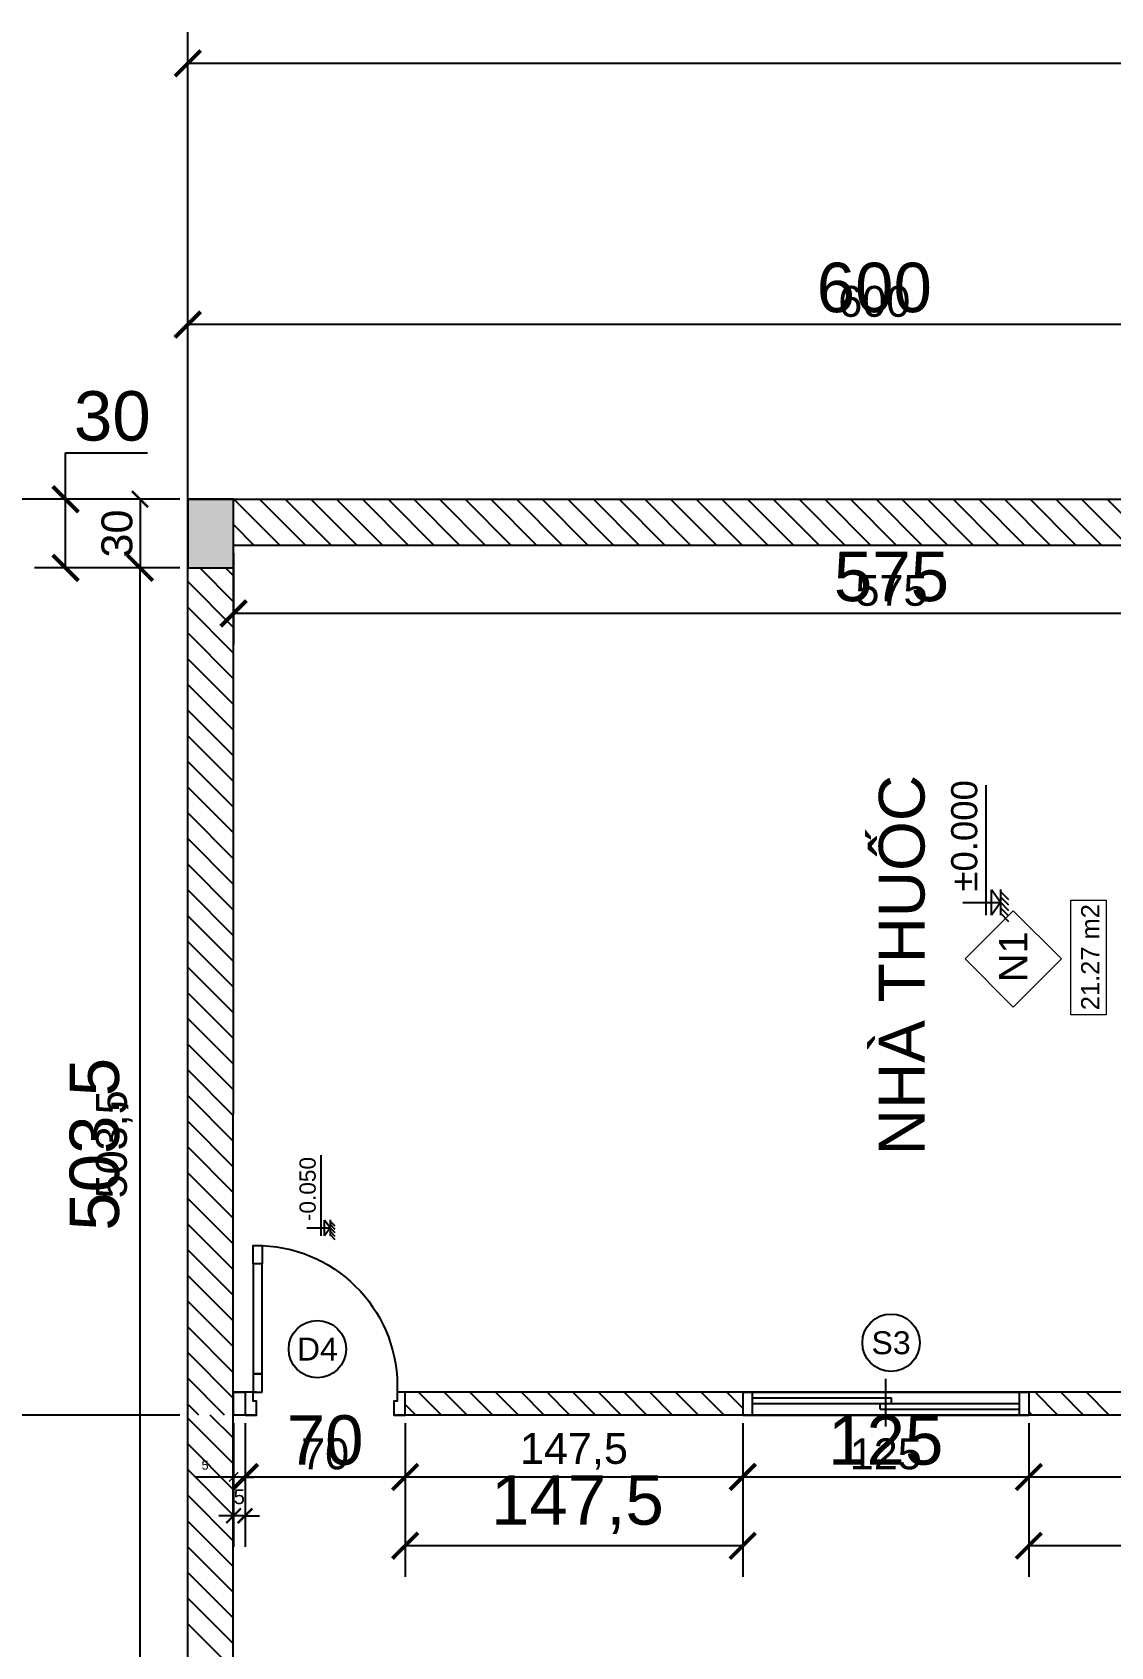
# Model space of a CAD drawing. Header units: millimetres. Extents: x -26398 to 135532, y -376633 to 43268.
# Drawn here: x 7369 to 7840, y -358376 to -357671 of the extents above; entities that cross this region are included whole.
import ezdxf
from ezdxf.enums import TextEntityAlignment as Align

# ---------------------------------------------------------------- set-up
doc = ezdxf.new("R2010")
doc.units = ezdxf.units.MM
for name, color, linetype in [('0 @ 5', 7, 'Continuous'), ('0 @ 8', 7, 'Continuous'), ('A-Door', 150, 'Continuous'), ('A5-KICHTHUOC', 251, 'Continuous'), ('cửa', 152, 'Continuous'), ('NT', 1, 'Continuous'), ('QUYEN', 7, 'Continuous'), ('TƯỜNG', 52, 'Continuous')]:
    doc.layers.add(name, color=color, linetype=linetype)
doc.layers.add('A6-GHICHU', color=147, linetype='Continuous', lineweight=20)
doc.styles.add('GHICHU35', font='', dxfattribs={"width": 0.9, "height": 350})
doc.styles.get("Standard").update_dxf_attribs({"font": 'arial.ttf'})
doc.styles.add('TUANH', font='')
doc.styles.get('GHICHU35').set_extended_font_data('VNI-Helve')
doc.styles.get('TUANH').set_extended_font_data('VNI-Helve-Condense', bold=True)
doc.dimstyles.new('SCALE dimmatbang', dxfattribs={"dimscale": 70, "dimtxt": 2.7, "dimasz": 1.4, "dimexe": 1.7, "dimexo": 0.7, "dimtad": 1, "dimtoh": 1, "dimdec": 1, "dimtxsty": 'Standard', "dimblk": 'ARCHTICK', "dimcen": 2.5, "dimclrd": 1, "dimclre": 256, "dimadec": 0, "dimazin": 0, "dimtfac": 1, "dimtdec": 1, "dimtmove": 0, "dimatfit": 3, "dimfxl": 1, "dimarcsym": 0})
pattern_1 = [(135, (-202.924, -361103.396), (-5.61266, -5.61266), [])]

# ---------------------------------------------------------------- blocks, each defined once
blk = doc.blocks.new('_ArchTick')
at = {"color": 0, "linetype": 'ByBlock', "const_width": 0.15}
blk.add_lwpolyline([(-0.5, -0.5), (0.5, 0.5)], dxfattribs=at)
blk = doc.blocks.new('*D8044')
at = {"lineweight": -2, "transparency": 16777216}
for p, q in [((7431.45, -358274.95), (7334.97, -358274.95)), ((7431.45, -358474.95), (7334.97, -358474.95))]:
    blk.add_line(p, q, dxfattribs=at)
at = {"color": 1, "lineweight": -2, "transparency": 16777216}
blk.add_line((7348.57, -358474.95), (7348.57, -358274.95), dxfattribs=at)
at = {"layer": 'DEFPOINTS', "color": 0, "transparency": 16777216}
for p in [(7348.57, -358274.95), (7437.05, -358274.95), (7437.05, -358474.95)]:
    blk.add_point(p, dxfattribs=at)
at = {"color": 1, "lineweight": -2, "transparency": 16777216, "xscale": 11.2, "yscale": 11.2, "zscale": 11.2}
for p, rotation in [((7348.57, -358274.95), 90), ((7348.57, -358474.95), 270)]:
    blk.add_blockref('_ArchTick', p, dxfattribs=dict(at, rotation=rotation))
at = {"color": 0, "transparency": 16777216, "insert": (7332.54, -358374.95), "char_height": 21.6, "attachment_point": 5, "rotation": 90}
blk.add_mtext('200', dxfattribs=at)
blk = doc.blocks.new('*D8045')
at = {"lineweight": -2, "transparency": 16777216}
for p, q in [((7433.55, -358274.95), (7340.07, -358274.95)), ((7433.55, -358474.95), (7340.07, -358474.95))]:
    blk.add_line(p, q, dxfattribs=at)
at = {"color": 1, "lineweight": -2, "transparency": 16777216}
blk.add_line((7348.57, -358474.95), (7348.57, -358274.95), dxfattribs=at)
at = {"layer": 'DEFPOINTS', "color": 0, "transparency": 16777216}
for p in [(7348.57, -358274.95), (7437.05, -358274.95), (7437.05, -358474.95)]:
    blk.add_point(p, dxfattribs=at)
at = {"color": 1, "lineweight": -2, "transparency": 16777216, "xscale": 7, "yscale": 7, "zscale": 7}
for p, rotation in [((7348.57, -358274.95), 90), ((7348.57, -358474.95), 270)]:
    blk.add_blockref('_ArchTick', p, dxfattribs=dict(at, rotation=rotation))
at = {"color": 0, "transparency": 16777216, "insert": (7338.55, -358374.95), "char_height": 13.5, "attachment_point": 5, "rotation": 90}
blk.add_mtext('200', dxfattribs=at)
blk = doc.blocks.new('*D8046')
at = {"lineweight": -2, "transparency": 16777216}
for p, q in [((7431.45, -357874.95), (7334.97, -357874.95)), ((7431.45, -358274.95), (7334.97, -358274.95))]:
    blk.add_line(p, q, dxfattribs=at)
at = {"color": 1, "lineweight": -2, "transparency": 16777216}
blk.add_line((7348.57, -358274.95), (7348.57, -357874.95), dxfattribs=at)
at = {"layer": 'DEFPOINTS', "color": 0, "transparency": 16777216}
for p in [(7348.57, -357874.95), (7437.05, -357874.95), (7437.05, -358274.95)]:
    blk.add_point(p, dxfattribs=at)
at = {"color": 1, "lineweight": -2, "transparency": 16777216, "xscale": 11.2, "yscale": 11.2, "zscale": 11.2}
for p, rotation in [((7348.57, -357874.95), 90), ((7348.57, -358274.95), 270)]:
    blk.add_blockref('_ArchTick', p, dxfattribs=dict(at, rotation=rotation))
at = {"color": 0, "transparency": 16777216, "insert": (7332.54, -358074.95), "char_height": 21.6, "attachment_point": 5, "rotation": 90}
blk.add_mtext('400', dxfattribs=at)
blk = doc.blocks.new('*D8047')
at = {"lineweight": -2, "transparency": 16777216}
for p, q in [((7433.55, -357874.95), (7340.07, -357874.95)), ((7433.55, -358274.95), (7340.07, -358274.95))]:
    blk.add_line(p, q, dxfattribs=at)
at = {"color": 1, "lineweight": -2, "transparency": 16777216}
blk.add_line((7348.57, -358274.95), (7348.57, -357874.95), dxfattribs=at)
at = {"layer": 'DEFPOINTS', "color": 0, "transparency": 16777216}
for p in [(7348.57, -357874.95), (7437.05, -357874.95), (7437.05, -358274.95)]:
    blk.add_point(p, dxfattribs=at)
at = {"color": 1, "lineweight": -2, "transparency": 16777216, "xscale": 7, "yscale": 7, "zscale": 7}
for p, rotation in [((7348.57, -357874.95), 90), ((7348.57, -358274.95), 270)]:
    blk.add_blockref('_ArchTick', p, dxfattribs=dict(at, rotation=rotation))
at = {"color": 0, "transparency": 16777216, "insert": (7338.55, -358074.95), "char_height": 13.5, "attachment_point": 5, "rotation": 90}
blk.add_mtext('400', dxfattribs=at)
blk = doc.blocks.new('*D8036')
at = {"lineweight": -2, "transparency": 16777216}
for p, q in [((7437.05, -357892.18), (7437.05, -357785.04)), ((8037.05, -357866.78), (8037.05, -357785.04))]:
    blk.add_line(p, q, dxfattribs=at)
at = {"color": 1, "lineweight": -2, "transparency": 16777216}
blk.add_line((8037.05, -357798.64), (7437.05, -357798.64), dxfattribs=at)
at = {"layer": 'DEFPOINTS', "color": 0, "transparency": 16777216}
for p in [(7437.05, -357798.64), (8037.05, -357872.38), (7437.05, -357897.78)]:
    blk.add_point(p, dxfattribs=at)
at = {"color": 1, "lineweight": -2, "transparency": 16777216, "xscale": 11.2, "yscale": 11.2, "zscale": 11.2, "rotation": 180}
blk.add_blockref('_ArchTick', (7437.05, -357798.64), dxfattribs=at)
at = {"color": 1, "lineweight": -2, "transparency": 16777216, "xscale": 11.2, "yscale": 11.2, "zscale": 11.2}
blk.add_blockref('_ArchTick', (8037.05, -357798.64), dxfattribs=at)
at = {"color": 0, "transparency": 16777216, "insert": (7737.05, -357782.61), "char_height": 21.6, "attachment_point": 5}
blk.add_mtext('600', dxfattribs=at)
blk = doc.blocks.new('*D8037')
at = {"lineweight": -2, "transparency": 16777216}
for p, q in [((7437.05, -357894.28), (7437.05, -357790.14)), ((8037.05, -357868.88), (8037.05, -357790.14))]:
    blk.add_line(p, q, dxfattribs=at)
at = {"color": 1, "lineweight": -2, "transparency": 16777216}
blk.add_line((8037.05, -357798.64), (7437.05, -357798.64), dxfattribs=at)
at = {"layer": 'DEFPOINTS', "color": 0, "transparency": 16777216}
for p in [(7437.05, -357798.64), (8037.05, -357872.38), (7437.05, -357897.78)]:
    blk.add_point(p, dxfattribs=at)
at = {"color": 1, "lineweight": -2, "transparency": 16777216, "xscale": 7, "yscale": 7, "zscale": 7, "rotation": 180}
blk.add_blockref('_ArchTick', (7437.05, -357798.64), dxfattribs=at)
at = {"color": 1, "lineweight": -2, "transparency": 16777216, "xscale": 7, "yscale": 7, "zscale": 7}
blk.add_blockref('_ArchTick', (8037.05, -357798.64), dxfattribs=at)
at = {"color": 0, "transparency": 16777216, "insert": (7737.05, -357788.62), "char_height": 13.5, "attachment_point": 5}
blk.add_mtext('600', dxfattribs=at)
blk = doc.blocks.new('*D8040')
at = {"lineweight": -2, "transparency": 16777216}
for p, q in [((7437.05, -357790.6), (7437.05, -357671.01)), ((11437.05, -357869.35), (11437.05, -357671.01))]:
    blk.add_line(p, q, dxfattribs=at)
at = {"color": 1, "lineweight": -2, "transparency": 16777216}
blk.add_line((11437.05, -357684.61), (7437.05, -357684.61), dxfattribs=at)
at = {"layer": 'DEFPOINTS', "color": 0, "transparency": 16777216}
for p in [(7437.05, -357684.61), (7437.05, -357796.2), (11437.05, -357874.95)]:
    blk.add_point(p, dxfattribs=at)
at = {"color": 1, "lineweight": -2, "transparency": 16777216, "xscale": 11.2, "yscale": 11.2, "zscale": 11.2, "rotation": 180}
blk.add_blockref('_ArchTick', (7437.05, -357684.61), dxfattribs=at)
at = {"color": 1, "lineweight": -2, "transparency": 16777216, "xscale": 11.2, "yscale": 11.2, "zscale": 11.2}
blk.add_blockref('_ArchTick', (11437.05, -357684.61), dxfattribs=at)
at = {"color": 0, "transparency": 16777216, "insert": (9337.05, -357668.58), "char_height": 21.6, "attachment_point": 5}
blk.add_mtext('4000', dxfattribs=at)
blk = doc.blocks.new('*D8041')
at = {"lineweight": -2, "transparency": 16777216}
for p, q in [((7437.05, -357792.7), (7437.05, -357676.11)), ((11437.05, -357871.45), (11437.05, -357676.11))]:
    blk.add_line(p, q, dxfattribs=at)
at = {"color": 1, "lineweight": -2, "transparency": 16777216}
blk.add_line((11437.05, -357684.61), (7437.05, -357684.61), dxfattribs=at)
at = {"layer": 'DEFPOINTS', "color": 0, "transparency": 16777216}
for p in [(7437.05, -357684.61), (7437.05, -357796.2), (11437.05, -357874.95)]:
    blk.add_point(p, dxfattribs=at)
at = {"color": 1, "lineweight": -2, "transparency": 16777216, "xscale": 7, "yscale": 7, "zscale": 7, "rotation": 180}
blk.add_blockref('_ArchTick', (7437.05, -357684.61), dxfattribs=at)
at = {"color": 1, "lineweight": -2, "transparency": 16777216, "xscale": 7, "yscale": 7, "zscale": 7}
blk.add_blockref('_ArchTick', (11437.05, -357684.61), dxfattribs=at)
at = {"color": 0, "transparency": 16777216, "insert": (9337.05, -357674.59), "char_height": 13.5, "attachment_point": 5}
blk.add_mtext('4000', dxfattribs=at)
blk = doc.blocks.new('A$C7DB75F4D')
at = {"layer": 'A-Door'}
for points in [[(625, 740), (625, 660), (665, 660), (665, 740)], [(625, 180), (625, 660), (665, 660), (665, 180)], [(625, 100), (625, 180), (665, 180), (665, 100)], [(35, 100), (35, 60), (50, 60), (50, 50), (50, 0), (0, 0), (0, 100)], [(665, 100), (700, 100), (700, 0), (650, 0), (650, 50), (650, 60), (665, 60)]]:
    blk.add_lwpolyline(points, close=True, dxfattribs=at)
at = {"layer": 'NT', "color": 1}
blk.add_arc((650, 125), 615.5, 92.32782, 182.32782, dxfattribs=at)
blk = doc.blocks.new('AP0N04')
for p, q in [((750, -60), (750, 190)), ((0, 120), (1500, 120)), ((0, 120), (0, 0)), ((50, 120), (50, 0)), ((50, 90), (780, 90)), ((780, 60), (780, 90)), ((1450, 120), (1450, 0)), ((1500, 120), (1500, 0)), ((0, 0), (1500, 0)), ((50, 60), (1450, 60)), ((720, 30), (720, 60)), ((720, 30), (1450, 30))]:
    blk.add_line(p, q)
blk = doc.blocks.new('1-cote nen')
for p, q in [((-2, 267), (-2, 0)), ((-91, 102), (828, 102)), ((-2, 0), (-91, 63)), ((-91, 63), (88, 63)), ((90, 0), (-91, 0)), ((-2, 0), (88, 63)), ((-137, -60), (-77, 0)), ((-99, -60), (-39, 0)), ((-60, -60), (0, 0)), ((-21, -60), (39, 0)), ((17, -60), (77, 0))]:
    blk.add_line(p, q)
at = {"ltscale": 50, "style": 'GHICHU35', "width": 0.9}
blk.add_attdef('%%P0.000', (75, 164), '', height=187, dxfattribs=at)
blk = doc.blocks.new('*D8004')
at = {"lineweight": -2, "transparency": 16777216}
for p, q in [((7804.55, -358280.55), (7804.55, -358345.65)), ((8042.05, -358280.55), (8042.05, -358345.65))]:
    blk.add_line(p, q, dxfattribs=at)
at = {"color": 1, "lineweight": -2, "transparency": 16777216}
blk.add_line((8042.05, -358332.05), (7804.55, -358332.05), dxfattribs=at)
at = {"layer": 'DEFPOINTS', "color": 0, "transparency": 16777216}
for p in [(7804.55, -358274.95), (8042.05, -358274.95), (7804.55, -358332.05)]:
    blk.add_point(p, dxfattribs=at)
at = {"color": 1, "lineweight": -2, "transparency": 16777216, "xscale": 11.2, "yscale": 11.2, "zscale": 11.2, "rotation": 180}
blk.add_blockref('_ArchTick', (7804.55, -358332.05), dxfattribs=at)
at = {"color": 1, "lineweight": -2, "transparency": 16777216, "xscale": 11.2, "yscale": 11.2, "zscale": 11.2}
blk.add_blockref('_ArchTick', (8042.05, -358332.05), dxfattribs=at)
at = {"color": 0, "transparency": 16777216, "insert": (7924.82, -358314.07), "char_height": 21.6, "attachment_point": 5}
blk.add_mtext('237,5', dxfattribs=at)
blk = doc.blocks.new('*D8005')
at = {"lineweight": -2, "transparency": 16777216}
for p, q in [((7804.55, -358278.45), (7804.55, -358310.52)), ((8042.05, -358278.45), (8042.05, -358310.52))]:
    blk.add_line(p, q, dxfattribs=at)
at = {"color": 1, "lineweight": -2, "transparency": 16777216}
blk.add_line((8042.05, -358302.02), (7804.55, -358302.02), dxfattribs=at)
at = {"layer": 'DEFPOINTS', "color": 0, "transparency": 16777216}
for p in [(7804.55, -358274.95), (8042.05, -358274.95), (7804.55, -358302.02)]:
    blk.add_point(p, dxfattribs=at)
at = {"color": 1, "lineweight": -2, "transparency": 16777216, "xscale": 7, "yscale": 7, "zscale": 7, "rotation": 180}
blk.add_blockref('_ArchTick', (7804.55, -358302.02), dxfattribs=at)
at = {"color": 1, "lineweight": -2, "transparency": 16777216, "xscale": 7, "yscale": 7, "zscale": 7}
blk.add_blockref('_ArchTick', (8042.05, -358302.02), dxfattribs=at)
at = {"color": 0, "transparency": 16777216, "insert": (7923.3, -358290.78), "char_height": 13.5, "attachment_point": 5}
blk.add_mtext('237,5', dxfattribs=at)
blk = doc.blocks.new('*D8006')
at = {"lineweight": -2, "transparency": 16777216}
for p, q in [((7679.55, -358280.55), (7679.55, -358315.62)), ((7804.55, -358280.55), (7804.55, -358315.62))]:
    blk.add_line(p, q, dxfattribs=at)
at = {"color": 1, "lineweight": -2, "transparency": 16777216}
blk.add_line((7804.55, -358302.02), (7679.55, -358302.02), dxfattribs=at)
at = {"layer": 'DEFPOINTS', "color": 0, "transparency": 16777216}
for p in [(7679.55, -358274.95), (7804.55, -358274.95), (7679.55, -358302.02)]:
    blk.add_point(p, dxfattribs=at)
at = {"color": 1, "lineweight": -2, "transparency": 16777216, "xscale": 11.2, "yscale": 11.2, "zscale": 11.2, "rotation": 180}
blk.add_blockref('_ArchTick', (7679.55, -358302.02), dxfattribs=at)
at = {"color": 1, "lineweight": -2, "transparency": 16777216, "xscale": 11.2, "yscale": 11.2, "zscale": 11.2}
blk.add_blockref('_ArchTick', (7804.55, -358302.02), dxfattribs=at)
at = {"color": 0, "transparency": 16777216, "insert": (7742.05, -358285.99), "char_height": 21.6, "attachment_point": 5}
blk.add_mtext('125', dxfattribs=at)
blk = doc.blocks.new('*D8007')
at = {"lineweight": -2, "transparency": 16777216}
for p, q in [((7679.55, -358278.45), (7679.55, -358310.52)), ((7804.55, -358278.45), (7804.55, -358310.52))]:
    blk.add_line(p, q, dxfattribs=at)
at = {"color": 1, "lineweight": -2, "transparency": 16777216}
blk.add_line((7804.55, -358302.02), (7679.55, -358302.02), dxfattribs=at)
at = {"layer": 'DEFPOINTS', "color": 0, "transparency": 16777216}
for p in [(7679.55, -358274.95), (7804.55, -358274.95), (7679.55, -358302.02)]:
    blk.add_point(p, dxfattribs=at)
at = {"color": 1, "lineweight": -2, "transparency": 16777216, "xscale": 7, "yscale": 7, "zscale": 7, "rotation": 180}
blk.add_blockref('_ArchTick', (7679.55, -358302.02), dxfattribs=at)
at = {"color": 1, "lineweight": -2, "transparency": 16777216, "xscale": 7, "yscale": 7, "zscale": 7}
blk.add_blockref('_ArchTick', (7804.55, -358302.02), dxfattribs=at)
at = {"color": 0, "transparency": 16777216, "insert": (7742.05, -358292), "char_height": 13.5, "attachment_point": 5}
blk.add_mtext('125', dxfattribs=at)
blk = doc.blocks.new('*D8008')
at = {"lineweight": -2, "transparency": 16777216}
for p, q in [((7532.05, -358280.55), (7532.05, -358345.65)), ((7679.55, -358280.55), (7679.55, -358345.65))]:
    blk.add_line(p, q, dxfattribs=at)
at = {"color": 1, "lineweight": -2, "transparency": 16777216}
blk.add_line((7679.55, -358332.05), (7532.05, -358332.05), dxfattribs=at)
at = {"layer": 'DEFPOINTS', "color": 0, "transparency": 16777216}
for p in [(7532.05, -358274.95), (7679.55, -358274.95), (7532.05, -358332.05)]:
    blk.add_point(p, dxfattribs=at)
at = {"color": 1, "lineweight": -2, "transparency": 16777216, "xscale": 11.2, "yscale": 11.2, "zscale": 11.2, "rotation": 180}
blk.add_blockref('_ArchTick', (7532.05, -358332.05), dxfattribs=at)
at = {"color": 1, "lineweight": -2, "transparency": 16777216, "xscale": 11.2, "yscale": 11.2, "zscale": 11.2}
blk.add_blockref('_ArchTick', (7679.55, -358332.05), dxfattribs=at)
at = {"color": 0, "transparency": 16777216, "insert": (7607.32, -358314.07), "char_height": 21.6, "attachment_point": 5}
blk.add_mtext('147,5', dxfattribs=at)
blk = doc.blocks.new('*D8009')
at = {"lineweight": -2, "transparency": 16777216}
for p, q in [((7532.05, -358278.45), (7532.05, -358310.52)), ((7679.55, -358278.45), (7679.55, -358310.52))]:
    blk.add_line(p, q, dxfattribs=at)
at = {"color": 1, "lineweight": -2, "transparency": 16777216}
blk.add_line((7679.55, -358302.02), (7532.05, -358302.02), dxfattribs=at)
at = {"layer": 'DEFPOINTS', "color": 0, "transparency": 16777216}
for p in [(7532.05, -358274.95), (7679.55, -358274.95), (7532.05, -358302.02)]:
    blk.add_point(p, dxfattribs=at)
at = {"color": 1, "lineweight": -2, "transparency": 16777216, "xscale": 7, "yscale": 7, "zscale": 7, "rotation": 180}
blk.add_blockref('_ArchTick', (7532.05, -358302.02), dxfattribs=at)
at = {"color": 1, "lineweight": -2, "transparency": 16777216, "xscale": 7, "yscale": 7, "zscale": 7}
blk.add_blockref('_ArchTick', (7679.55, -358302.02), dxfattribs=at)
at = {"color": 0, "transparency": 16777216, "insert": (7605.8, -358290.78), "char_height": 13.5, "attachment_point": 5}
blk.add_mtext('147,5', dxfattribs=at)
blk = doc.blocks.new('*D8010')
at = {"lineweight": -2, "transparency": 16777216}
for p, q in [((7462.05, -358280.55), (7462.05, -358315.62)), ((7532.05, -358280.55), (7532.05, -358315.62))]:
    blk.add_line(p, q, dxfattribs=at)
at = {"color": 1, "lineweight": -2, "transparency": 16777216}
blk.add_line((7532.05, -358302.02), (7462.05, -358302.02), dxfattribs=at)
at = {"layer": 'DEFPOINTS', "color": 0, "transparency": 16777216}
for p in [(7462.05, -358274.95), (7532.05, -358274.95), (7462.05, -358302.02)]:
    blk.add_point(p, dxfattribs=at)
at = {"color": 1, "lineweight": -2, "transparency": 16777216, "xscale": 11.2, "yscale": 11.2, "zscale": 11.2, "rotation": 180}
blk.add_blockref('_ArchTick', (7462.05, -358302.02), dxfattribs=at)
at = {"color": 1, "lineweight": -2, "transparency": 16777216, "xscale": 11.2, "yscale": 11.2, "zscale": 11.2}
blk.add_blockref('_ArchTick', (7532.05, -358302.02), dxfattribs=at)
at = {"color": 0, "transparency": 16777216, "insert": (7497.05, -358285.99), "char_height": 21.6, "attachment_point": 5}
blk.add_mtext('70', dxfattribs=at)
blk = doc.blocks.new('*D8011')
at = {"lineweight": -2, "transparency": 16777216}
for p, q in [((7462.05, -358278.45), (7462.05, -358310.52)), ((7532.05, -358278.45), (7532.05, -358310.52))]:
    blk.add_line(p, q, dxfattribs=at)
at = {"color": 1, "lineweight": -2, "transparency": 16777216}
blk.add_line((7532.05, -358302.02), (7462.05, -358302.02), dxfattribs=at)
at = {"layer": 'DEFPOINTS', "color": 0, "transparency": 16777216}
for p in [(7462.05, -358274.95), (7532.05, -358274.95), (7462.05, -358302.02)]:
    blk.add_point(p, dxfattribs=at)
at = {"color": 1, "lineweight": -2, "transparency": 16777216, "xscale": 7, "yscale": 7, "zscale": 7, "rotation": 180}
blk.add_blockref('_ArchTick', (7462.05, -358302.02), dxfattribs=at)
at = {"color": 1, "lineweight": -2, "transparency": 16777216, "xscale": 7, "yscale": 7, "zscale": 7}
blk.add_blockref('_ArchTick', (7532.05, -358302.02), dxfattribs=at)
at = {"color": 0, "transparency": 16777216, "insert": (7497.05, -358292), "char_height": 13.5, "attachment_point": 5}
blk.add_mtext('70', dxfattribs=at)
blk = doc.blocks.new('*D7788')
at = {"lineweight": -2, "transparency": 16777216}
for p, q in [((7457.05, -358280.55), (7457.05, -358332.57)), ((7462.05, -358280.55), (7462.05, -358332.57))]:
    blk.add_line(p, q, dxfattribs=at)
at = {"color": 1, "lineweight": -2, "transparency": 16777216}
for p, q in [((7457.05, -358318.97), (7450.65, -358318.97)), ((7462.05, -358318.97), (7457.05, -358318.97)), ((7462.05, -358318.97), (7468.45, -358318.97))]:
    blk.add_line(p, q, dxfattribs=at)
at = {"layer": 'DEFPOINTS', "color": 0, "transparency": 16777216}
for p in [(7457.05, -358274.95), (7462.05, -358274.95), (7457.05, -358318.97)]:
    blk.add_point(p, dxfattribs=at)
at = {"color": 1, "lineweight": -2, "transparency": 16777216, "xscale": 6.4, "yscale": 6.4, "zscale": 6.4}
blk.add_blockref('_ArchTick', (7457.05, -358318.97), dxfattribs=at)
at = {"color": 1, "lineweight": -2, "transparency": 16777216, "xscale": 6.4, "yscale": 6.4, "zscale": 6.4, "rotation": 180}
blk.add_blockref('_ArchTick', (7462.05, -358318.97), dxfattribs=at)
at = {"color": 0, "transparency": 16777216, "insert": (7459.55, -358310.72), "char_height": 6.4, "attachment_point": 5}
blk.add_mtext('5', dxfattribs=at)
blk = doc.blocks.new('*D7789')
at = {"lineweight": -2, "transparency": 16777216}
for p, q in [((7457.05, -358278.45), (7457.05, -358310.52)), ((7462.05, -358278.45), (7462.05, -358310.52))]:
    blk.add_line(p, q, dxfattribs=at)
at = {"color": 1, "lineweight": -2, "transparency": 16777216}
for p, q in [((7457.05, -358302.02), (7440.14, -358302.02)), ((7462.05, -358302.02), (7457.05, -358302.02)), ((7462.05, -358302.02), (7466.05, -358302.02))]:
    blk.add_line(p, q, dxfattribs=at)
at = {"layer": 'DEFPOINTS', "color": 0, "transparency": 16777216}
for p in [(7457.05, -358274.95), (7462.05, -358274.95), (7457.05, -358302.02)]:
    blk.add_point(p, dxfattribs=at)
at = {"color": 1, "lineweight": -2, "transparency": 16777216, "xscale": 4, "yscale": 4, "zscale": 4}
blk.add_blockref('_ArchTick', (7457.05, -358302.02), dxfattribs=at)
at = {"color": 1, "lineweight": -2, "transparency": 16777216, "xscale": 4, "yscale": 4, "zscale": 4, "rotation": 180}
blk.add_blockref('_ArchTick', (7462.05, -358302.02), dxfattribs=at)
at = {"color": 0, "transparency": 16777216, "insert": (7444.6, -358296.86), "char_height": 4, "attachment_point": 5}
blk.add_mtext('5', dxfattribs=at)
blk = doc.blocks.new('*D7856')
at = {"lineweight": -2, "transparency": 16777216}
for p, q in [((7457.05, -357900.55), (7457.05, -357938.42)), ((8032.05, -357900.55), (8032.05, -357938.42))]:
    blk.add_line(p, q, dxfattribs=at)
at = {"color": 1, "lineweight": -2, "transparency": 16777216}
blk.add_line((8032.05, -357924.82), (7457.05, -357924.82), dxfattribs=at)
at = {"layer": 'DEFPOINTS', "color": 0, "transparency": 16777216}
for p in [(7457.05, -357894.95), (8032.05, -357894.95), (7457.05, -357924.82)]:
    blk.add_point(p, dxfattribs=at)
at = {"color": 1, "lineweight": -2, "transparency": 16777216, "xscale": 11.2, "yscale": 11.2, "zscale": 11.2, "rotation": 180}
blk.add_blockref('_ArchTick', (7457.05, -357924.82), dxfattribs=at)
at = {"color": 1, "lineweight": -2, "transparency": 16777216, "xscale": 11.2, "yscale": 11.2, "zscale": 11.2}
blk.add_blockref('_ArchTick', (8032.05, -357924.82), dxfattribs=at)
at = {"color": 0, "transparency": 16777216, "insert": (7744.55, -357908.84), "char_height": 21.6, "attachment_point": 5}
blk.add_mtext('575', dxfattribs=at)
blk = doc.blocks.new('*D7857')
at = {"lineweight": -2, "transparency": 16777216}
for p, q in [((7457.05, -357898.45), (7457.05, -357933.32)), ((8032.05, -357898.45), (8032.05, -357933.32))]:
    blk.add_line(p, q, dxfattribs=at)
at = {"color": 1, "lineweight": -2, "transparency": 16777216}
blk.add_line((8032.05, -357924.82), (7457.05, -357924.82), dxfattribs=at)
at = {"layer": 'DEFPOINTS', "color": 0, "transparency": 16777216}
for p in [(7457.05, -357894.95), (8032.05, -357894.95), (7457.05, -357924.82)]:
    blk.add_point(p, dxfattribs=at)
at = {"color": 1, "lineweight": -2, "transparency": 16777216, "xscale": 7, "yscale": 7, "zscale": 7, "rotation": 180}
blk.add_blockref('_ArchTick', (7457.05, -357924.82), dxfattribs=at)
at = {"color": 1, "lineweight": -2, "transparency": 16777216, "xscale": 7, "yscale": 7, "zscale": 7}
blk.add_blockref('_ArchTick', (8032.05, -357924.82), dxfattribs=at)
at = {"color": 0, "transparency": 16777216, "insert": (7744.55, -357914.83), "char_height": 13.5, "attachment_point": 5}
blk.add_mtext('575', dxfattribs=at)
blk = doc.blocks.new('*D7707')
at = {"lineweight": -2, "transparency": 16777216}
for p, q in [((7431.45, -357904.95), (7402.57, -357904.95)), ((7431.45, -358408.47), (7402.57, -358408.47))]:
    blk.add_line(p, q, dxfattribs=at)
at = {"color": 1, "lineweight": -2, "transparency": 16777216}
blk.add_line((7416.17, -358408.47), (7416.17, -357904.95), dxfattribs=at)
at = {"layer": 'DEFPOINTS', "color": 0, "transparency": 16777216}
for p in [(7416.17, -357904.95), (7437.05, -357904.95), (7437.05, -358408.47)]:
    blk.add_point(p, dxfattribs=at)
at = {"color": 1, "lineweight": -2, "transparency": 16777216, "xscale": 11.2, "yscale": 11.2, "zscale": 11.2}
for p, rotation in [((7416.17, -357904.95), 90), ((7416.17, -358408.47), 270)]:
    blk.add_blockref('_ArchTick', p, dxfattribs=dict(at, rotation=rotation))
at = {"color": 0, "transparency": 16777216, "insert": (7398.19, -358156.71), "char_height": 21.6, "attachment_point": 5, "rotation": 90}
blk.add_mtext('503,5', dxfattribs=at)
blk = doc.blocks.new('*D7708')
at = {"lineweight": -2, "transparency": 16777216}
for p, q in [((7433.55, -357904.95), (7407.67, -357904.95)), ((7433.55, -358408.47), (7407.67, -358408.47))]:
    blk.add_line(p, q, dxfattribs=at)
at = {"color": 1, "lineweight": -2, "transparency": 16777216}
blk.add_line((7416.17, -358408.47), (7416.17, -357904.95), dxfattribs=at)
at = {"layer": 'DEFPOINTS', "color": 0, "transparency": 16777216}
for p in [(7416.17, -357904.95), (7437.05, -357904.95), (7437.05, -358408.47)]:
    blk.add_point(p, dxfattribs=at)
at = {"color": 1, "lineweight": -2, "transparency": 16777216, "xscale": 7, "yscale": 7, "zscale": 7}
for p, rotation in [((7416.17, -357904.95), 90), ((7416.17, -358408.47), 270)]:
    blk.add_blockref('_ArchTick', p, dxfattribs=dict(at, rotation=rotation))
at = {"color": 0, "transparency": 16777216, "insert": (7404.93, -358156.71), "char_height": 13.5, "attachment_point": 5, "rotation": 90}
blk.add_mtext('503,5', dxfattribs=at)
blk = doc.blocks.new('*D7709')
at = {"color": 1, "lineweight": -2, "transparency": 16777216}
for p, q in [((7383.64, -357874.95), (7383.64, -357854.74)), ((7383.64, -357854.74), (7419.49, -357854.74)), ((7383.64, -357904.95), (7383.64, -357874.95))]:
    blk.add_line(p, q, dxfattribs=at)
at = {"lineweight": -2, "transparency": 16777216}
for p, q in [((7431.45, -357874.95), (7370.04, -357874.95)), ((7431.45, -357904.95), (7370.04, -357904.95))]:
    blk.add_line(p, q, dxfattribs=at)
at = {"layer": 'DEFPOINTS', "color": 0, "transparency": 16777216}
for p in [(7437.05, -357874.95), (7383.64, -357904.95), (7437.05, -357904.95)]:
    blk.add_point(p, dxfattribs=at)
at = {"color": 1, "lineweight": -2, "transparency": 16777216, "xscale": 11.2, "yscale": 11.2, "zscale": 11.2}
for p, rotation in [((7383.64, -357874.95), 90), ((7383.64, -357904.95), 270)]:
    blk.add_blockref('_ArchTick', p, dxfattribs=dict(at, rotation=rotation))
at = {"color": 0, "transparency": 16777216, "insert": (7404.07, -357838.7), "char_height": 21.6, "attachment_point": 5}
blk.add_mtext('30', dxfattribs=at)
blk = doc.blocks.new('*D7710')
at = {"lineweight": -2, "transparency": 16777216}
for p, q in [((7433.55, -357874.95), (7407.67, -357874.95)), ((7433.55, -357904.95), (7407.67, -357904.95))]:
    blk.add_line(p, q, dxfattribs=at)
at = {"color": 1, "lineweight": -2, "transparency": 16777216}
blk.add_line((7416.17, -357874.95), (7416.17, -357904.95), dxfattribs=at)
at = {"layer": 'DEFPOINTS', "color": 0, "transparency": 16777216}
for p in [(7437.05, -357874.95), (7416.17, -357904.95), (7437.05, -357904.95)]:
    blk.add_point(p, dxfattribs=at)
at = {"color": 1, "lineweight": -2, "transparency": 16777216, "xscale": 7, "yscale": 7, "zscale": 7}
for p, rotation in [((7416.17, -357874.95), 90), ((7416.17, -357904.95), 270)]:
    blk.add_blockref('_ArchTick', p, dxfattribs=dict(at, rotation=rotation))
at = {"color": 0, "transparency": 16777216, "insert": (7406.15, -357889.95), "char_height": 13.5, "attachment_point": 5, "rotation": 90}
blk.add_mtext('30', dxfattribs=at)
blk = doc.blocks.new('*U9158')
at = {"layer": '0 @ 5'}
dim = blk.add_linear_dim(base=(7348.57, -358274.95), p1=(7437.05, -358474.95), p2=(7437.05, -358274.95), angle=90, dimstyle='SCALE dimmatbang', override={"dimscale": 5, "dimtix": 0, "dimtofl": 1, "dimtmove": 0, "dimatfit": 3}, dxfattribs=at)
dim.commit()
dim.dimension.update_dxf_attribs({"geometry": '*D8045', "text_midpoint": (7348.57, -358374.95), "dimtype": 128})
at = {"layer": '0 @ 8'}
dim = blk.add_linear_dim(base=(7348.57, -358274.95), p1=(7437.05, -358474.95), p2=(7437.05, -358274.95), angle=90, dimstyle='SCALE dimmatbang', override={"dimscale": 8, "dimtix": 0, "dimtofl": 1, "dimtmove": 0, "dimatfit": 3}, dxfattribs=at)
dim.commit()
dim.dimension.update_dxf_attribs({"geometry": '*D8044', "text_midpoint": (7348.57, -358374.95), "dimtype": 128})
blk = doc.blocks.new('*U9159')
at = {"layer": '0 @ 5'}
dim = blk.add_linear_dim(base=(7348.57, -357874.95), p1=(7437.05, -358274.95), p2=(7437.05, -357874.95), angle=90, dimstyle='SCALE dimmatbang', override={"dimscale": 5, "dimtix": 0, "dimtofl": 1, "dimtmove": 0, "dimatfit": 3}, dxfattribs=at)
dim.commit()
dim.dimension.update_dxf_attribs({"geometry": '*D8047', "text_midpoint": (7348.57, -358074.95), "dimtype": 128})
at = {"layer": '0 @ 8'}
dim = blk.add_linear_dim(base=(7348.57, -357874.95), p1=(7437.05, -358274.95), p2=(7437.05, -357874.95), angle=90, dimstyle='SCALE dimmatbang', override={"dimscale": 8, "dimtix": 0, "dimtofl": 1, "dimtmove": 0, "dimatfit": 3}, dxfattribs=at)
dim.commit()
dim.dimension.update_dxf_attribs({"geometry": '*D8046', "text_midpoint": (7348.57, -358074.95), "dimtype": 128})
blk = doc.blocks.new('*U9170')
at = {"layer": '0 @ 5'}
dim = blk.add_linear_dim(base=(7437.05, -357798.64), p1=(8037.05, -357872.38), p2=(7437.05, -357897.78), dimstyle='SCALE dimmatbang', override={"dimscale": 5, "dimtix": 0, "dimtofl": 1, "dimtmove": 0, "dimatfit": 3}, dxfattribs=at)
dim.commit()
dim.dimension.update_dxf_attribs({"geometry": '*D8037', "text_midpoint": (7737.05, -357788.62)})
at = {"layer": '0 @ 8'}
dim = blk.add_linear_dim(base=(7437.05, -357798.64), p1=(8037.05, -357872.38), p2=(7437.05, -357897.78), dimstyle='SCALE dimmatbang', override={"dimscale": 8, "dimtix": 0, "dimtofl": 1, "dimtmove": 0, "dimatfit": 3}, dxfattribs=at)
dim.commit()
dim.dimension.update_dxf_attribs({"geometry": '*D8036', "text_midpoint": (7737.05, -357782.61)})
blk = doc.blocks.new('*U9172')
at = {"layer": '0 @ 5'}
dim = blk.add_linear_dim(base=(7437.05, -357684.61), p1=(11437.05, -357874.95), p2=(7437.05, -357796.2), angle=180, dimstyle='SCALE dimmatbang', override={"dimscale": 5, "dimtix": 0, "dimtofl": 1, "dimtmove": 0, "dimatfit": 3}, dxfattribs=at)
dim.commit()
dim.dimension.update_dxf_attribs({"geometry": '*D8041', "text_midpoint": (9337.05, -357684.61), "dimtype": 128})
at = {"layer": '0 @ 8'}
dim = blk.add_linear_dim(base=(7437.05, -357684.61), p1=(11437.05, -357874.95), p2=(7437.05, -357796.2), angle=180, dimstyle='SCALE dimmatbang', override={"dimscale": 8, "dimtix": 0, "dimtofl": 1, "dimtmove": 0, "dimatfit": 3}, dxfattribs=at)
dim.commit()
dim.dimension.update_dxf_attribs({"geometry": '*D8040', "text_midpoint": (9337.05, -357684.61), "dimtype": 128})
blk = doc.blocks.new('*U9229')
at = {"layer": '0 @ 5'}
dim = blk.add_linear_dim(base=(7804.55, -358302.02), p1=(8042.05, -358274.95), p2=(7804.55, -358274.95), angle=180, dimstyle='SCALE dimmatbang', override={"dimscale": 5, "dimtix": 0, "dimtofl": 1, "dimtmove": 0, "dimatfit": 3}, dxfattribs=at)
dim.commit()
dim.dimension.update_dxf_attribs({"geometry": '*D8005', "text_midpoint": (7923.3, -358290.78)})
at = {"layer": '0 @ 8'}
dim = blk.add_linear_dim(base=(7804.55, -358332.05), p1=(8042.05, -358274.95), p2=(7804.55, -358274.95), angle=180, dimstyle='SCALE dimmatbang', override={"dimscale": 8, "dimtix": 0, "dimtofl": 1, "dimtmove": 0, "dimatfit": 3}, dxfattribs=at)
dim.commit()
dim.dimension.update_dxf_attribs({"geometry": '*D8004', "text_midpoint": (7924.82, -358332.05), "dimtype": 128})
blk = doc.blocks.new('*U9230')
at = {"layer": '0 @ 5'}
dim = blk.add_linear_dim(base=(7679.55, -358302.02), p1=(7804.55, -358274.95), p2=(7679.55, -358274.95), angle=180, dimstyle='SCALE dimmatbang', override={"dimscale": 5, "dimtix": 0, "dimtofl": 1, "dimtmove": 0, "dimatfit": 3}, dxfattribs=at)
dim.commit()
dim.dimension.update_dxf_attribs({"geometry": '*D8007', "text_midpoint": (7742.05, -358292)})
at = {"layer": '0 @ 8'}
dim = blk.add_linear_dim(base=(7679.55, -358302.02), p1=(7804.55, -358274.95), p2=(7679.55, -358274.95), angle=180, dimstyle='SCALE dimmatbang', override={"dimscale": 8, "dimtix": 0, "dimtofl": 1, "dimtmove": 0, "dimatfit": 3}, dxfattribs=at)
dim.commit()
dim.dimension.update_dxf_attribs({"geometry": '*D8006', "text_midpoint": (7742.05, -358285.99)})
blk = doc.blocks.new('*U9231')
at = {"layer": '0 @ 5'}
dim = blk.add_linear_dim(base=(7532.05, -358302.02), p1=(7679.55, -358274.95), p2=(7532.05, -358274.95), angle=180, dimstyle='SCALE dimmatbang', override={"dimscale": 5, "dimtix": 0, "dimtofl": 1, "dimtmove": 0, "dimatfit": 3}, dxfattribs=at)
dim.commit()
dim.dimension.update_dxf_attribs({"geometry": '*D8009', "text_midpoint": (7605.8, -358290.78)})
at = {"layer": '0 @ 8'}
dim = blk.add_linear_dim(base=(7532.05, -358332.05), p1=(7679.55, -358274.95), p2=(7532.05, -358274.95), angle=180, dimstyle='SCALE dimmatbang', override={"dimscale": 8, "dimtix": 0, "dimtofl": 1, "dimtmove": 0, "dimatfit": 3}, dxfattribs=at)
dim.commit()
dim.dimension.update_dxf_attribs({"geometry": '*D8008', "text_midpoint": (7607.32, -358332.05), "dimtype": 128})
blk = doc.blocks.new('*U9232')
at = {"layer": '0 @ 5'}
dim = blk.add_linear_dim(base=(7462.05, -358302.02), p1=(7532.05, -358274.95), p2=(7462.05, -358274.95), angle=180, dimstyle='SCALE dimmatbang', override={"dimscale": 5, "dimtix": 0, "dimtofl": 1, "dimtmove": 0, "dimatfit": 3}, dxfattribs=at)
dim.commit()
dim.dimension.update_dxf_attribs({"geometry": '*D8011', "text_midpoint": (7497.05, -358292)})
at = {"layer": '0 @ 8'}
dim = blk.add_linear_dim(base=(7462.05, -358302.02), p1=(7532.05, -358274.95), p2=(7462.05, -358274.95), angle=180, dimstyle='SCALE dimmatbang', override={"dimscale": 8, "dimtix": 0, "dimtofl": 1, "dimtmove": 0, "dimatfit": 3}, dxfattribs=at)
dim.commit()
dim.dimension.update_dxf_attribs({"geometry": '*D8010', "text_midpoint": (7497.05, -358285.99)})
blk = doc.blocks.new('*U9233')
at = {"layer": '0 @ 5'}
dim = blk.add_linear_dim(base=(7457.05, -358302.02), p1=(7462.05, -358274.95), p2=(7457.05, -358274.95), angle=180, dimstyle='SCALE dimmatbang', override={"dimscale": 5, "dimtxt": 0.8, "dimasz": 0.8, "dimtix": 0, "dimtofl": 1, "dimtmove": 0, "dimatfit": 3}, dxfattribs=at)
dim.commit()
dim.dimension.update_dxf_attribs({"geometry": '*D7789', "text_midpoint": (7444.6, -358296.86)})
at = {"layer": '0 @ 8'}
dim = blk.add_linear_dim(base=(7457.05, -358318.97), p1=(7462.05, -358274.95), p2=(7457.05, -358274.95), angle=180, dimstyle='SCALE dimmatbang', override={"dimscale": 8, "dimtxt": 0.8, "dimasz": 0.8, "dimtix": 0, "dimtofl": 1, "dimtmove": 0, "dimatfit": 3}, dxfattribs=at)
dim.commit()
dim.dimension.update_dxf_attribs({"geometry": '*D7788', "text_midpoint": (7459.55, -358318.97), "dimtype": 128})
blk = doc.blocks.new('*U9276')
at = {"layer": '0 @ 5'}
dim = blk.add_linear_dim(base=(7457.05, -357924.82), p1=(8032.05, -357894.95), p2=(7457.05, -357894.95), angle=180, dimstyle='SCALE dimmatbang', override={"dimscale": 5, "dimtix": 0, "dimtofl": 1, "dimtmove": 0, "dimatfit": 3}, dxfattribs=at)
dim.commit()
dim.dimension.update_dxf_attribs({"geometry": '*D7857', "text_midpoint": (7744.55, -357914.83)})
at = {"layer": '0 @ 8'}
dim = blk.add_linear_dim(base=(7457.05, -357924.82), p1=(8032.05, -357894.95), p2=(7457.05, -357894.95), angle=180, dimstyle='SCALE dimmatbang', override={"dimscale": 8, "dimtix": 0, "dimtofl": 1, "dimtmove": 0, "dimatfit": 3}, dxfattribs=at)
dim.commit()
dim.dimension.update_dxf_attribs({"geometry": '*D7856', "text_midpoint": (7744.55, -357908.84)})
blk = doc.blocks.new('*U9296')
at = {"layer": '0 @ 5'}
dim = blk.add_linear_dim(base=(7416.17, -357904.95), p1=(7437.05, -358408.47), p2=(7437.05, -357904.95), angle=90, dimstyle='SCALE dimmatbang', override={"dimscale": 5, "dimtix": 0, "dimtofl": 1, "dimtmove": 0, "dimatfit": 3}, dxfattribs=at)
dim.commit()
dim.dimension.update_dxf_attribs({"geometry": '*D7708', "text_midpoint": (7404.93, -358156.71)})
at = {"layer": '0 @ 8'}
dim = blk.add_linear_dim(base=(7416.17, -357904.95), p1=(7437.05, -358408.47), p2=(7437.05, -357904.95), angle=90, dimstyle='SCALE dimmatbang', override={"dimscale": 8, "dimtix": 0, "dimtofl": 1, "dimtmove": 0, "dimatfit": 3}, dxfattribs=at)
dim.commit()
dim.dimension.update_dxf_attribs({"geometry": '*D7707', "text_midpoint": (7398.19, -358156.71)})
blk = doc.blocks.new('*U9297')
at = {"layer": '0 @ 5'}
dim = blk.add_linear_dim(base=(7416.17, -357904.95), p1=(7437.05, -357874.95), p2=(7437.05, -357904.95), angle=90, dimstyle='SCALE dimmatbang', override={"dimscale": 5, "dimtix": 0, "dimtofl": 1, "dimtmove": 0, "dimatfit": 3}, dxfattribs=at)
dim.commit()
dim.dimension.update_dxf_attribs({"geometry": '*D7710', "text_midpoint": (7406.15, -357889.95)})
at = {"layer": '0 @ 8'}
dim = blk.add_linear_dim(base=(7383.64, -357904.95), p1=(7437.05, -357874.95), p2=(7437.05, -357904.95), angle=90, dimstyle='SCALE dimmatbang', override={"dimscale": 8, "dimtix": 0, "dimtofl": 1, "dimtmove": 0, "dimatfit": 3}, dxfattribs=at)
dim.commit()
dim.dimension.update_dxf_attribs({"geometry": '*D7709', "text_midpoint": (7404.07, -357854.74), "dimtype": 128})

msp = doc.modelspace()

# ---------------------------------------------------------------- hatches: boundary and pattern name
h = msp.add_hatch(color=1)
h.dxf.hatch_style = 1
h.paths.add_polyline_path([(7437.05, -357904.95), (7457.05, -357904.95), (7457.05, -357874.95), (7437.05, -357874.95)])
at = {"layer": 'TƯỜNG'}
h = msp.add_hatch(dxfattribs=at)
h.set_pattern_fill('ANSI31', color=256, scale=2.5, angle=90)
h.set_pattern_definition(pattern_1)
h.paths.add_polyline_path([(7457.05, -357874.95), (7457.05, -357894.95), (8022.05, -357894.95), (8022.05, -357874.95)])
h.paths.add_polyline_path([(8322.05, -357894.95), (8322.05, -357874.95), (8052.05, -357874.95), (8052.05, -357894.95)])
h.paths.add_polyline_path([(8652.05, -357874.95), (8652.05, -357894.95), (8922.05, -357894.95), (8922.05, -357875.49), (8921.51, -357874.95)])
h.paths.add_polyline_path([(8622.05, -357894.95), (8622.05, -357874.95), (8352.05, -357874.95), (8352.05, -357894.95)])
h.paths.add_polyline_path([(8952.05, -357874.95), (8952.05, -357894.26), (8952.73, -357894.95), (9222.05, -357894.95), (9222.05, -357874.95)])
h.paths.add_polyline_path([(9252.05, -357874.95), (9252.05, -357894.95), (9522.05, -357894.95), (9522.05, -357874.95)])
h.paths.add_polyline_path([(9822.05, -357894.95), (9822.05, -357874.95), (9552.05, -357874.95), (9552.05, -357894.95)])
h.paths.add_polyline_path([(10222.05, -357894.95), (10222.05, -357874.95), (9852.05, -357874.95), (9852.05, -357894.95)])
h.paths.add_polyline_path([(10605.97, -357894.95), (10605.97, -357875.07), (10616.65, -357875.07), (10616.53, -357874.95), (10252.05, -357874.95), (10252.05, -357894.95)])
h = msp.add_hatch(dxfattribs=at)
h.set_pattern_fill('ANSI31', color=256, scale=2.5, angle=90)
h.set_pattern_definition(pattern_1)
h.paths.add_polyline_path([(7437.05, -358264.95), (7437.05, -358274.95), (7457.05, -358274.95), (7457.05, -358264.95)])
h.paths.add_polyline_path([(7437.05, -357904.95), (7437.05, -358264.95), (7457.05, -358264.95), (7457.05, -357904.95)])

# ---------------------------------------------------------------- linework, layer by layer
at = {"linetype": 'Continuous'}
for p, q in [((7457.05, -358296.34), (7437.05, -358276.34)), ((7457.05, -358285.12), (7446.88, -358274.95)), ((7457.05, -358307.57), (7437.05, -358287.57)), ((7457.05, -358318.79), (7437.05, -358298.79)), ((7457.05, -358330.02), (7437.05, -358310.02)), ((7457.05, -358341.24), (7437.05, -358321.24)), ((7457.05, -358352.47), (7437.05, -358332.47)), ((7457.05, -358363.69), (7437.05, -358343.69)), ((7457.05, -358374.92), (7437.05, -358354.92)), ((7457.05, -358386.14), (7437.05, -358366.14))]:
    msp.add_line(p, q, dxfattribs=at)
for points in [[(7457.05, -357874.95), (7437.05, -357874.95), (7437.05, -357904.95), (7457.05, -357904.95)], [(7457.05, -358264.95), (7462.05, -358264.95), (7462.05, -358274.95), (7457.05, -358274.95)]]:
    msp.add_lwpolyline(points, close=True)
for centre in [(7744.38, -358243.38), (7493.68, -358246.15)]:
    msp.add_circle(centre, 12.52)
at = {"layer": 'A6-GHICHU', "ltscale": 0.5}
for points in [[(7818.82, -358075.74), (7797.8, -358054.72), (7776.78, -358075.74), (7797.8, -358096.76)], [(7822.88, -358100.16), (7822.88, -358050.06), (7838.33, -358050.06), (7838.33, -358100.16)]]:
    msp.add_lwpolyline(points, close=True, dxfattribs=at)
at = {"layer": 'TƯỜNG'}
for p, q in [((7437.05, -358274.95), (7437.05, -357874.95)), ((7437.05, -357874.95), (10637.05, -357874.95)), ((7456.83, -358408.47), (7457.05, -357894.95)), ((7457.05, -357894.95), (10617.05, -357894.95)), ((7467.05, -358264.95), (7457.05, -358264.95)), ((8054.55, -358264.95), (7528.55, -358264.95)), ((7547.91, -358274.95), (7537.91, -358264.95)), ((7559.13, -358274.95), (7549.13, -358264.95)), ((7570.36, -358274.95), (7560.36, -358264.95)), ((7581.58, -358274.95), (7571.58, -358264.95)), ((7592.81, -358274.95), (7582.81, -358264.95)), ((7604.03, -358274.95), (7594.03, -358264.95)), ((7615.26, -358274.95), (7605.26, -358264.95)), ((7626.48, -358274.95), (7616.48, -358264.95)), ((7637.71, -358274.95), (7627.71, -358264.95)), ((7648.93, -358274.95), (7638.93, -358264.95)), ((7660.16, -358274.95), (7650.16, -358264.95)), ((7671.38, -358274.95), (7661.38, -358264.95)), ((7679.55, -358271.89), (7672.61, -358264.95)), ((7817.31, -358274.95), (7807.31, -358264.95)), ((7828.54, -358274.95), (7818.54, -358264.95)), ((7839.76, -358274.95), (7829.76, -358264.95)), ((7536.68, -358274.95), (7532.05, -358270.31)), ((7806.09, -358274.95), (7804.55, -358273.41)), ((7437.05, -358408.47), (7437.05, -358274.95)), ((7467.05, -358274.95), (7457.05, -358274.95)), ((8052.05, -358274.95), (7527.05, -358274.95))]:
    msp.add_line(p, q, dxfattribs=at)

# ---------------------------------------------------------------- block references
for name in ['*U9172', '*U9170', '*U9297', '*U9159', '*U9296', '*U9276', '*U9158', '*U9232', '*U9230', '*U9233', '*U9231', '*U9229']:
    msp.add_blockref(name, (0, 0))
at = {"layer": 'A5-KICHTHUOC', "ltscale": 0.5}
ref = msp.add_blockref('1-cote nen', (7792.18, -358051.01), dxfattribs=dict(at, xscale=0.06173531862781489, yscale=0.06173531862781489, zscale=0.06173531862781489, rotation=90))
ref.add_attrib('%%P0.000', '%%P0.000', (7782.06, -358046.35), dxfattribs={"layer": '0', "color": 4, "ltscale": 50, "height": 11.432, "rotation": 90})
ref = msp.add_blockref('1-cote nen', (7499.21, -358193.15), dxfattribs=dict(at, xscale=0.0382254171401861, yscale=0.0382254171401861, zscale=0.0382254171401861, rotation=90))
ref.add_attrib('%%P0.000', '-0.050', (7492.94, -358190.27), dxfattribs={"layer": '0', "color": 4, "ltscale": 50, "height": 7.079, "rotation": 90})
at = {"layer": 'cửa', "xscale": -0.1, "yscale": 0.1, "zscale": 0.1}
msp.add_blockref('A$C7DB75F4D', (7532.05, -358274.95), dxfattribs=at)
at = {"layer": 'QUYEN', "xscale": 0.08333333333333975, "yscale": 0.08333333333333975, "zscale": 0.08333333333333975}
msp.add_blockref('AP0N04', (7679.55, -358274.95), dxfattribs=at)

# ---------------------------------------------------------------- texts
msp.add_text('NHÀ THUỐC', height=20, rotation=90).set_placement((7749.03, -358078.44), align=Align.MIDDLE_CENTER)
at = {"layer": 'A6-GHICHU', "ltscale": 0.5, "attachment_point": 5, "rotation": 90, "style": 'TUANH'}
for s, insert, char_height in [('{\\fArial|b0|i0|c163|p34;21.27\\fArial|b0|i0|c0|p34; m2}', (7831.41, -358074.97), 7.9559), ('{\\fArial|b0|i0|c0|p34;N1}', (7797.78, -358074.81), 12.3835)]:
    msp.add_mtext(s, dxfattribs=dict(at, insert=insert, char_height=char_height))
at = {"layer": 'TƯỜNG'}
for s, p in [('D4', (7493.68, -358246.15)), ('S3', (7744.38, -358243.38))]:
    msp.add_text(s, height=10.015, dxfattribs=at).set_placement(p, align=Align.MIDDLE_CENTER)

doc.saveas('drawing.dxf')
